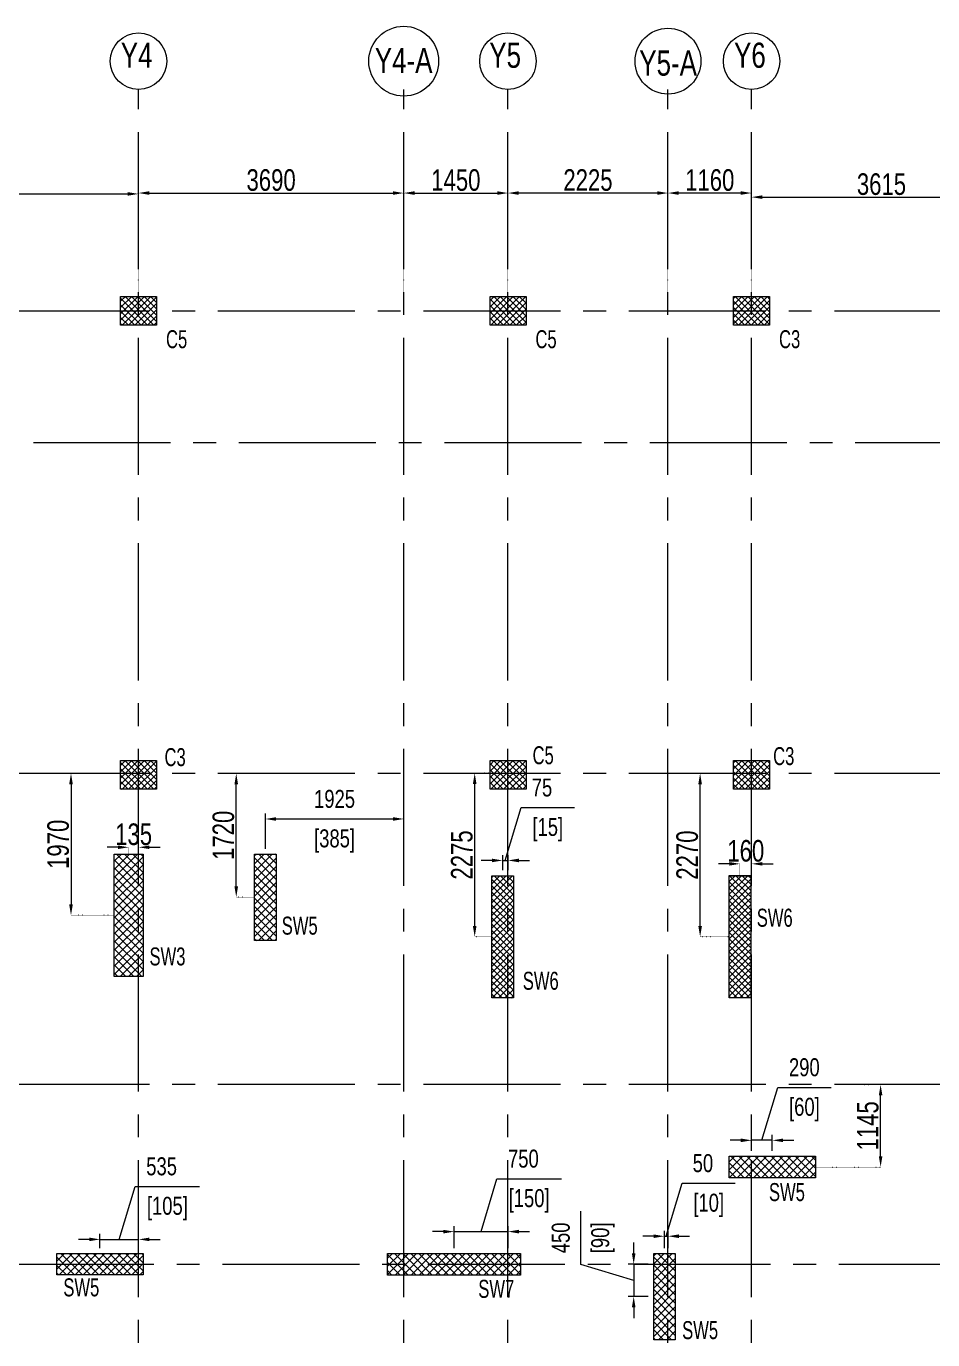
# Model space of a CAD drawing. Header units: millimetres. Extents: x 695 to 71867, y -1044 to 33059.
# Drawn here: x 12854 to 25460, y 14051 to 32307 of the extents above; entities that cross this region are included whole.
import ezdxf

# ---------------------------------------------------------------- set-up
doc = ezdxf.new("R2010")
doc.units = ezdxf.units.MM
for name, pattern in [('CENTER2', [28.575, 19.05, -3.175, 3.175, -3.175]), ('DASHED', [0.75, 0.5, -0.25]), ('DOT2', [3.175, 0, -3.175])]:
    doc.linetypes.add(name, pattern=pattern)
doc.layers.get('Defpoints').update_dxf_attribs({"color": 2, "lineweight": 40})
for name, color, linetype, lineweight in [('4 CEN NUM CIRCLE', 1, 'Continuous', 9), ('6 CEN NUM TEXT', 7, 'Continuous', 15), ('AN_PILE CAP', 161, 'Continuous', 25), ('CENTER LINE', 251, 'CENTER2', 9), ('DIM', 1, 'Continuous', 18), ('N_TEXT', 7, 'Continuous', 15), ('NEW_SH', 6, 'Continuous', 15)]:
    doc.layers.add(name, color=color, linetype=linetype, lineweight=lineweight)
doc.styles.add('AV', font='swisscl.ttf')
doc.styles.add('KARTIK MISC', font='swisscl.ttf', dxfattribs={"width": 0.9, "height": 300})
doc.styles.add('NK 125', font='swisscl.ttf', dxfattribs={"height": 300})
doc.dimstyles.new('DIMENSION', dxfattribs={"dimtxt": 250, "dimasz": 150, "dimexe": 75, "dimexo": 75, "dimgap": 150, "dimtad": 1, "dimdec": 0, "dimrnd": 5, "dimzin": 3, "dimdsep": 46, "dimtxsty": 'AV', "dimcen": 0, "dimclrd": 4, "dimclre": 4, "dimclrt": 4, "dimadec": 0, "dimazin": 0, "dimtfac": 1, "dimtdec": 0, "dimtofl": 0, "dimtmove": 1, "dimatfit": 0, "dimfxl": 1, "dimtolj": 1, "dimtzin": 0, "dimlwd": 5, "dimlwe": 5, "dimarcsym": 0})
doc.dimstyles.new('ravi', dxfattribs={"dimtxt": 300, "dimasz": 150, "dimexe": 0.18, "dimexo": 0.0625, "dimgap": 25, "dimtad": 1, "dimdec": 0, "dimrnd": 5, "dimzin": 0, "dimdsep": 46, "dimtxsty": 'NK 125', "dimblk": 'ARCHTICK', "dimcen": 0.09, "dimdle": 1, "dimclrd": 256, "dimclre": 4, "dimclrt": 256, "dimadec": 0, "dimazin": 0, "dimtfac": 1, "dimtdec": 0, "dimtix": 1, "dimtofl": 0, "dimtmove": 0, "dimatfit": 3, "dimldrblk": 'OPEN90', "dimfxl": 3000, "dimfxlon": 1, "dimtolj": 1, "dimtzin": 0, "dimlwd": 5, "dimlwe": 5, "dimarcsym": 0})
pattern_1 = [(45, (0, 0), (-44.1941738, 44.1941738), []), (135, (0, 0), (-44.1941738, -44.1941738), [])]

# ---------------------------------------------------------------- blocks, each defined once
blk = doc.blocks.new('SW3')
at = {"layer": 'NEW_SH', "lineweight": 5, "ltscale": 200}
h = blk.add_hatch(dxfattribs=at)
h.set_pattern_fill('ANSI37', color=256, scale=25)
h.paths.add_polyline_path([(582277, -3132), (581877, -3132), (581877, -4832), (582277, -4832)])
blk.add_lwpolyline([(581877, -3132), (582277, -3132), (582277, -4832), (581877, -4832)], close=True, dxfattribs=at)
blk = doc.blocks.new('SW5')
at = {"layer": 'NEW_SH', "lineweight": 5, "ltscale": 200}
h = blk.add_hatch(dxfattribs=at)
h.set_pattern_fill('ANSI37', color=256, scale=25)
h.paths.add_polyline_path([(587627, -8682), (585777, -8682), (585777, -8982), (587627, -8982)])
blk.add_lwpolyline([(585777, -8682), (587627, -8682), (587627, -8982), (585777, -8982)], close=True, dxfattribs=at)
blk = doc.blocks.new('SWA4')
at = {"layer": 'NEW_SH', "lineweight": 5, "ltscale": 200}
h = blk.add_hatch(dxfattribs=at)
h.set_pattern_fill('ANSI37', color=256, scale=25)
h.set_pattern_definition([(45, (380050.23, 33223.92), (-56.126601, 56.126601), []), (135, (380050.23, 33223.92), (-56.126601, -56.126601), [])])
h.paths.add_polyline_path([(962328, 20092), (962028, 20092), (962028, 18892), (962328, 18892)])
blk.add_lwpolyline([(962028, 20092), (962328, 20092), (962328, 18892), (962028, 18892)], close=True, dxfattribs=at)
blk = doc.blocks.new('C8')
at = {"layer": 'NEW_SH', "lineweight": 5}
h = blk.add_hatch(dxfattribs=at)
h.set_pattern_fill('ANSI37', color=256, scale=500)
h.set_pattern_definition(pattern_1)
h.paths.add_polyline_path([(-617609, 1561384), (-617609, 1561884), (-618009, 1561884), (-618009, 1561384)])
blk.add_lwpolyline([(-618009, 1561884), (-617609, 1561884), (-617609, 1561384), (-618009, 1561384)], close=True, dxfattribs=at)
blk = doc.blocks.new('T')
at = {"layer": 'NEW_SH', "lineweight": 5, "ltscale": 200}
h = blk.add_hatch(dxfattribs=at)
h.set_pattern_fill('ANSI37', color=256, scale=500)
h.set_pattern_definition(pattern_1)
h.paths.add_polyline_path([(366832, 112240), (367132, 112240), (367132, 110540), (366832, 110540)])
blk.add_lwpolyline([(366832, 112240), (367132, 112240), (367132, 110540), (366832, 110540)], close=True, dxfattribs=at)
blk = doc.blocks.new('*D219')
at = {"layer": 'Defpoints', "color": 0, "transparency": 16777216}
for p in [(14416, 20896), (14279, 20801), (14416, 20801)]:
    blk.add_point(p, dxfattribs=at)
at = {"layer": 'DIM', "lineweight": 5, "transparency": 16777216}
for p, q in [((14129, 20896), (13979, 20896)), ((14566, 20896), (14716, 20896))]:
    blk.add_line(p, q, dxfattribs=at)
at = {"layer": 'DIM', "color": 4, "linetype": 'DOT2', "lineweight": 5, "transparency": 16777216}
for p, q in [((14279, 20801), (14279, 20896)), ((14416, 20801), (14416, 20896))]:
    blk.add_line(p, q, dxfattribs=at)
at = {"layer": 'DIM', "transparency": 16777216}
for points in [[(14129, 20921), (14129, 20871), (14279, 20896)], [(14566, 20921), (14566, 20871), (14416, 20896)]]:
    blk.add_solid(points, dxfattribs=at)
at = {"layer": 'DIM', "transparency": 16777216, "insert": (14347, 21075), "char_height": 300, "attachment_point": 5, "style": 'NK 125'}
blk.add_mtext('\\A1;135', dxfattribs=at)
blk = doc.blocks.new('_Open90')
at = {"color": 0, "linetype": 'ByBlock', "lineweight": -2}
for p, q in [((0, 0), (-1, 0)), ((-0.5, 0.5), (0, 0)), ((0, 0), (-0.5, -0.5))]:
    blk.add_line(p, q, dxfattribs=at)
blk = doc.blocks.new('*D220')
at = {"layer": 'Defpoints', "color": 0, "transparency": 16777216}
for p in [(18104, 21289), (16179, 20801), (18104, 20801)]:
    blk.add_point(p, dxfattribs=at)
at = {"layer": 'N_TEXT', "color": 4, "lineweight": 5, "transparency": 16777216}
for p, q in [((16179, 20876), (16179, 21364)), ((18104, 20876), (18104, 21364)), ((16329, 21289), (17954, 21289))]:
    blk.add_line(p, q, dxfattribs=at)
at = {"layer": 'N_TEXT', "color": 4, "transparency": 16777216}
for points in [[(16329, 21314), (16329, 21264), (16179, 21289)], [(17954, 21314), (17954, 21264), (18104, 21289)]]:
    blk.add_solid(points, dxfattribs=at)
at = {"layer": 'N_TEXT', "color": 4, "transparency": 16777216, "char_height": 250, "attachment_point": 5, "style": 'AV'}
for s, insert in [('\\A1;1925', (17141, 21567)), ('\\A1;[385]', (17141, 20982))]:
    blk.add_mtext(s, dxfattribs=dict(at, insert=insert))
blk = doc.blocks.new('*D221')
at = {"layer": 'Defpoints', "color": 0, "transparency": 16777216}
for p in [(19554, 20713), (19479, 20501), (19554, 20501)]:
    blk.add_point(p, dxfattribs=at)
at = {"layer": 'N_TEXT', "color": 4, "lineweight": 5, "transparency": 16777216}
for p, q in [((19516, 20713), (19737, 21448)), ((19737, 21448), (20476, 21448)), ((19329, 20713), (19179, 20713)), ((19479, 20576), (19479, 20788)), ((19479, 20713), (19554, 20713)), ((19554, 20576), (19554, 20788)), ((19704, 20713), (19854, 20713))]:
    blk.add_line(p, q, dxfattribs=at)
at = {"layer": 'N_TEXT', "color": 4, "transparency": 16777216}
for points in [[(19329, 20738), (19329, 20688), (19479, 20713)], [(19704, 20738), (19704, 20688), (19554, 20713)]]:
    blk.add_solid(points, dxfattribs=at)
at = {"layer": 'N_TEXT', "color": 4, "transparency": 16777216, "char_height": 250, "attachment_point": 5, "style": 'AV'}
for s, insert in [('\\A1;75', (20026, 21725)), ('\\A1;[15]', (20106, 21141))]:
    blk.add_mtext(s, dxfattribs=dict(at, insert=insert))
blk = doc.blocks.new('*D222')
at = {"layer": 'Defpoints', "color": 0, "transparency": 16777216}
for p in [(22941, 20666), (22779, 20501), (22941, 20501)]:
    blk.add_point(p, dxfattribs=at)
at = {"layer": 'DIM', "lineweight": 5, "transparency": 16777216}
for p, q in [((22629, 20666), (22479, 20666)), ((23091, 20666), (23241, 20666))]:
    blk.add_line(p, q, dxfattribs=at)
at = {"layer": 'DIM', "color": 4, "linetype": 'DOT2', "lineweight": 5, "transparency": 16777216}
for p, q in [((22779, 20501), (22779, 20666)), ((22941, 20501), (22941, 20666))]:
    blk.add_line(p, q, dxfattribs=at)
at = {"layer": 'DIM', "transparency": 16777216}
for points in [[(22629, 20691), (22629, 20641), (22779, 20666)], [(23091, 20691), (23091, 20641), (22941, 20666)]]:
    blk.add_solid(points, dxfattribs=at)
at = {"layer": 'DIM', "transparency": 16777216, "insert": (22860, 20845), "char_height": 300, "attachment_point": 5, "style": 'NK 125'}
blk.add_mtext('\\A1;160', dxfattribs=at)
blk = doc.blocks.new('*D178')
at = {"layer": 'Defpoints', "color": 0, "transparency": 16777216}
for p in [(22941, 16823), (22941, 16601), (23229, 16601)]:
    blk.add_point(p, dxfattribs=at)
at = {"layer": 'N_TEXT', "color": 4, "lineweight": 5, "transparency": 16777216}
for p, q in [((23085, 16823), (23306, 17559)), ((23306, 17559), (24045, 17559)), ((22791, 16823), (22641, 16823)), ((22941, 16676), (22941, 16898)), ((23229, 16823), (22941, 16823)), ((23229, 16676), (23229, 16898)), ((23379, 16823), (23529, 16823))]:
    blk.add_line(p, q, dxfattribs=at)
at = {"layer": 'N_TEXT', "color": 4, "transparency": 16777216}
for points in [[(22791, 16848), (22791, 16798), (22941, 16823)], [(23379, 16848), (23379, 16798), (23229, 16823)]]:
    blk.add_solid(points, dxfattribs=at)
at = {"layer": 'N_TEXT', "color": 4, "transparency": 16777216, "char_height": 250, "attachment_point": 5, "style": 'AV'}
for s, insert in [('\\A1;290', (23674, 17837)), ('\\A1;[60]', (23675, 17251))]:
    blk.add_mtext(s, dxfattribs=dict(at, insert=insert))
blk = doc.blocks.new('*D238')
at = {"layer": 'Defpoints', "color": 0, "transparency": 16777216}
for p in [(19554, 15554), (18804, 15251), (19554, 15251)]:
    blk.add_point(p, dxfattribs=at)
at = {"layer": 'N_TEXT', "color": 4, "lineweight": 5, "transparency": 16777216}
for p, q in [((19179, 15554), (19399, 16289)), ((19399, 16289), (20295, 16289)), ((18654, 15554), (18504, 15554)), ((18804, 15326), (18804, 15629)), ((18804, 15554), (19554, 15554)), ((19554, 15326), (19554, 15629)), ((19704, 15554), (19854, 15554))]:
    blk.add_line(p, q, dxfattribs=at)
at = {"layer": 'N_TEXT', "color": 4, "transparency": 16777216}
for points in [[(18654, 15579), (18654, 15529), (18804, 15554)], [(19704, 15579), (19704, 15529), (19554, 15554)]]:
    blk.add_solid(points, dxfattribs=at)
at = {"layer": 'N_TEXT', "color": 4, "transparency": 16777216, "char_height": 250, "attachment_point": 5, "style": 'AV'}
for s, insert in [('\\A1;750', (19767, 16567)), ('\\A1;[150]', (19847, 15982))]:
    blk.add_mtext(s, dxfattribs=dict(at, insert=insert))
blk = doc.blocks.new('*D239')
at = {"layer": 'Defpoints', "color": 0, "transparency": 16777216}
for p in [(21779, 15490), (21729, 15251), (21779, 15251)]:
    blk.add_point(p, dxfattribs=at)
at = {"layer": 'N_TEXT', "color": 4, "lineweight": 5, "transparency": 16777216}
for p, q in [((21754, 15490), (21974, 16226)), ((21974, 16226), (22713, 16226)), ((21729, 15326), (21729, 15565)), ((21779, 15326), (21779, 15565)), ((21579, 15490), (21429, 15490)), ((21729, 15490), (21779, 15490)), ((21929, 15490), (22079, 15490))]:
    blk.add_line(p, q, dxfattribs=at)
at = {"layer": 'N_TEXT', "color": 4, "transparency": 16777216}
for points in [[(21579, 15515), (21579, 15465), (21729, 15490)], [(21929, 15515), (21929, 15465), (21779, 15490)]]:
    blk.add_solid(points, dxfattribs=at)
at = {"layer": 'N_TEXT', "color": 4, "transparency": 16777216, "char_height": 250, "attachment_point": 5, "style": 'AV'}
for s, insert in [('\\A1;50', (22264, 16504)), ('\\A1;[10]', (22344, 15918))]:
    blk.add_mtext(s, dxfattribs=dict(at, insert=insert))
blk = doc.blocks.new('*D179')
at = {"layer": 'Defpoints', "color": 0, "transparency": 16777216}
for p in [(14416, 15446), (13879, 15251), (14416, 15251)]:
    blk.add_point(p, dxfattribs=at)
at = {"layer": 'N_TEXT', "color": 4, "lineweight": 5, "transparency": 16777216}
for p, q in [((14147, 15446), (14368, 16182)), ((14368, 16182), (15264, 16182)), ((13879, 15326), (13879, 15521)), ((14416, 15326), (14416, 15521)), ((13729, 15446), (13579, 15446)), ((13879, 15446), (14416, 15446)), ((14566, 15446), (14716, 15446))]:
    blk.add_line(p, q, dxfattribs=at)
at = {"layer": 'N_TEXT', "color": 4, "transparency": 16777216}
for points in [[(13729, 15471), (13729, 15421), (13879, 15446)], [(14566, 15471), (14566, 15421), (14416, 15446)]]:
    blk.add_solid(points, dxfattribs=at)
at = {"layer": 'N_TEXT', "color": 4, "transparency": 16777216, "char_height": 250, "attachment_point": 5, "style": 'AV'}
for s, insert in [('\\A1;535', (14736, 16460)), ('\\A1;[105]', (14816, 15875))]:
    blk.add_mtext(s, dxfattribs=dict(at, insert=insert))
blk = doc.blocks.new('*D196')
at = {"layer": 'Defpoints', "color": 0, "transparency": 16777216}
for p in [(14166, 21923), (13476, 19951), (14079, 19951)]:
    blk.add_point(p, dxfattribs=at)
at = {"layer": 'DIM', "color": 4, "linetype": 'DOT2', "lineweight": 5, "transparency": 16777216}
for p, q in [((14166, 21923), (13476, 21923)), ((14079, 19951), (13476, 19951))]:
    blk.add_line(p, q, dxfattribs=at)
at = {"layer": 'DIM', "lineweight": 5, "transparency": 16777216}
blk.add_line((13476, 21773), (13476, 20101), dxfattribs=at)
at = {"layer": 'DIM', "transparency": 16777216}
for points in [[(13451, 21773), (13501, 21773), (13476, 21923)], [(13451, 20101), (13501, 20101), (13476, 19951)]]:
    blk.add_solid(points, dxfattribs=at)
at = {"layer": 'DIM', "transparency": 16777216, "insert": (13298, 20937), "char_height": 300, "attachment_point": 5, "rotation": 90, "style": 'NK 125'}
blk.add_mtext('\\A1;1970', dxfattribs=at)
blk = doc.blocks.new('*D197')
at = {"layer": 'Defpoints', "color": 0, "transparency": 16777216}
for p in [(15774, 21923), (16029, 21923), (16029, 20201)]:
    blk.add_point(p, dxfattribs=at)
at = {"layer": 'DIM', "color": 4, "linetype": 'DOT2', "lineweight": 5, "transparency": 16777216}
for p, q in [((16029, 21923), (15774, 21923)), ((16029, 20201), (15774, 20201))]:
    blk.add_line(p, q, dxfattribs=at)
at = {"layer": 'DIM', "lineweight": 5, "transparency": 16777216}
blk.add_line((15774, 20351), (15774, 21773), dxfattribs=at)
at = {"layer": 'DIM', "transparency": 16777216}
for points in [[(15749, 21773), (15799, 21773), (15774, 21923)], [(15749, 20351), (15799, 20351), (15774, 20201)]]:
    blk.add_solid(points, dxfattribs=at)
at = {"layer": 'DIM', "transparency": 16777216, "insert": (15596, 21062), "char_height": 300, "attachment_point": 5, "rotation": 90, "style": 'NK 125'}
blk.add_mtext('\\A1;1720', dxfattribs=at)
blk = doc.blocks.new('*D198')
at = {"layer": 'Defpoints', "color": 0, "transparency": 16777216}
for p in [(19090, 21926), (19304, 21926), (19329, 19651)]:
    blk.add_point(p, dxfattribs=at)
at = {"layer": 'DIM', "color": 4, "linetype": 'DOT2', "lineweight": 5, "transparency": 16777216}
for p, q in [((19304, 21926), (19090, 21926)), ((19329, 19651), (19090, 19651))]:
    blk.add_line(p, q, dxfattribs=at)
at = {"layer": 'DIM', "lineweight": 5, "transparency": 16777216}
blk.add_line((19090, 19801), (19090, 21776), dxfattribs=at)
at = {"layer": 'DIM', "transparency": 16777216}
for points in [[(19065, 21776), (19115, 21776), (19090, 21926)], [(19065, 19801), (19115, 19801), (19090, 19651)]]:
    blk.add_solid(points, dxfattribs=at)
at = {"layer": 'DIM', "transparency": 16777216, "insert": (18912, 20789), "char_height": 300, "attachment_point": 5, "rotation": 90, "style": 'NK 125'}
blk.add_mtext('\\A1;2275', dxfattribs=at)
blk = doc.blocks.new('*D199')
at = {"layer": 'Defpoints', "color": 0, "transparency": 16777216}
for p in [(22225, 21923), (22531, 21923), (22629, 19651)]:
    blk.add_point(p, dxfattribs=at)
at = {"layer": 'DIM', "color": 4, "linetype": 'DOT2', "lineweight": 5, "transparency": 16777216}
for p, q in [((22531, 21923), (22225, 21923)), ((22629, 19651), (22225, 19651))]:
    blk.add_line(p, q, dxfattribs=at)
at = {"layer": 'DIM', "lineweight": 5, "transparency": 16777216}
blk.add_line((22225, 19801), (22225, 21773), dxfattribs=at)
at = {"layer": 'DIM', "transparency": 16777216}
for points in [[(22200, 21773), (22250, 21773), (22225, 21923)], [(22200, 19801), (22250, 19801), (22225, 19651)]]:
    blk.add_solid(points, dxfattribs=at)
at = {"layer": 'DIM', "transparency": 16777216, "insert": (22046, 20787), "char_height": 300, "attachment_point": 5, "rotation": 90, "style": 'NK 125'}
blk.add_mtext('\\A1;2270', dxfattribs=at)
blk = doc.blocks.new('*D144')
at = {"layer": 'Defpoints', "color": 0, "transparency": 16777216}
for p in [(24237, 17598), (24735, 17598), (23829, 16451)]:
    blk.add_point(p, dxfattribs=at)
at = {"layer": 'DIM', "color": 4, "linetype": 'DOT2', "lineweight": 5, "transparency": 16777216}
for p, q in [((24238, 17598), (24735, 17598)), ((23829, 16451), (24735, 16451))]:
    blk.add_line(p, q, dxfattribs=at)
at = {"layer": 'DIM', "lineweight": 5, "transparency": 16777216}
blk.add_line((24735, 16601), (24735, 17448), dxfattribs=at)
at = {"layer": 'DIM', "transparency": 16777216}
for points in [[(24710, 17448), (24760, 17448), (24735, 17598)], [(24710, 16601), (24760, 16601), (24735, 16451)]]:
    blk.add_solid(points, dxfattribs=at)
at = {"layer": 'DIM', "transparency": 16777216, "insert": (24557, 17024), "char_height": 300, "attachment_point": 5, "rotation": 90, "style": 'NK 125'}
blk.add_mtext('\\A1;1145', dxfattribs=at)
blk = doc.blocks.new('*D214')
at = {"layer": 'Defpoints', "color": 0, "transparency": 16777216}
for p in [(21579, 15101), (21301, 14651), (21579, 14651)]:
    blk.add_point(p, dxfattribs=at)
at = {"layer": 'N_TEXT', "color": 4, "lineweight": 5, "transparency": 16777216}
for p, q in [((20566, 15097), (20566, 15837)), ((21301, 15251), (21301, 15401)), ((21301, 14876), (20566, 15097)), ((21504, 15101), (21226, 15101)), ((21301, 15101), (21301, 14651)), ((21504, 14651), (21226, 14651)), ((21301, 14501), (21301, 14351))]:
    blk.add_line(p, q, dxfattribs=at)
at = {"layer": 'N_TEXT', "color": 4, "transparency": 16777216}
for points in [[(21276, 15251), (21326, 15251), (21301, 15101)], [(21276, 14501), (21326, 14501), (21301, 14651)]]:
    blk.add_solid(points, dxfattribs=at)
at = {"layer": 'N_TEXT', "color": 4, "transparency": 16777216, "char_height": 250, "attachment_point": 5, "rotation": 90, "style": 'AV'}
for s, insert in [('\\A1;450', (20288, 15467)), ('\\A1;[90]', (20873, 15467))]:
    blk.add_mtext(s, dxfattribs=dict(at, insert=insert))
blk = doc.blocks.new('*D149')
at = {"layer": 'Defpoints', "color": 0, "transparency": 16777216}
for p in [(26553, 29932), (22940, 28348), (26553, 28348)]:
    blk.add_point(p, dxfattribs=at)
at = {"layer": 'DIM', "color": 4, "linetype": 'DOT2', "lineweight": 5, "transparency": 16777216}
for p, q in [((22940, 28348), (22940, 29932)), ((26553, 28348), (26553, 29932))]:
    blk.add_line(p, q, dxfattribs=at)
at = {"layer": 'DIM', "lineweight": 5, "transparency": 16777216}
blk.add_line((23090, 29932), (26403, 29932), dxfattribs=at)
at = {"layer": 'DIM', "transparency": 16777216}
for points in [[(23090, 29957), (23090, 29907), (22940, 29932)], [(26403, 29957), (26403, 29907), (26553, 29932)]]:
    blk.add_solid(points, dxfattribs=at)
at = {"layer": 'DIM', "transparency": 16777216, "insert": (24747, 30111), "char_height": 300, "attachment_point": 5, "style": 'NK 125'}
blk.add_mtext('\\A1;3615', dxfattribs=at)
blk = doc.blocks.new('*D170')
at = {"layer": 'Defpoints', "color": 0, "transparency": 16777216}
for p in [(19553, 29989), (19553, 28348), (21778, 28348)]:
    blk.add_point(p, dxfattribs=at)
at = {"layer": 'DIM', "color": 4, "linetype": 'DOT2', "lineweight": 5, "transparency": 16777216}
for p, q in [((19553, 28348), (19553, 29990)), ((21778, 28348), (21778, 29990))]:
    blk.add_line(p, q, dxfattribs=at)
at = {"layer": 'DIM', "lineweight": 5, "transparency": 16777216}
blk.add_line((21628, 29989), (19703, 29989), dxfattribs=at)
at = {"layer": 'DIM', "transparency": 16777216}
for points in [[(19703, 30014), (19703, 29964), (19553, 29989)], [(21628, 30014), (21628, 29964), (21778, 29989)]]:
    blk.add_solid(points, dxfattribs=at)
at = {"layer": 'DIM', "transparency": 16777216, "insert": (20665, 30168), "char_height": 300, "attachment_point": 5, "style": 'NK 125'}
blk.add_mtext('\\A1;2225', dxfattribs=at)
blk = doc.blocks.new('*D181')
at = {"layer": 'Defpoints', "color": 0, "transparency": 16777216}
for p in [(21778, 29989), (21778, 28348), (22940, 28348)]:
    blk.add_point(p, dxfattribs=at)
at = {"layer": 'DIM', "color": 4, "linetype": 'DOT2', "lineweight": 5, "transparency": 16777216}
for p, q in [((21778, 28348), (21778, 29990)), ((22940, 28348), (22940, 29990))]:
    blk.add_line(p, q, dxfattribs=at)
at = {"layer": 'DIM', "lineweight": 5, "transparency": 16777216}
blk.add_line((22790, 29989), (21928, 29989), dxfattribs=at)
at = {"layer": 'DIM', "transparency": 16777216}
for points in [[(21928, 30014), (21928, 29964), (21778, 29989)], [(22790, 30014), (22790, 29964), (22940, 29989)]]:
    blk.add_solid(points, dxfattribs=at)
at = {"layer": 'DIM', "transparency": 16777216, "insert": (22359, 30168), "char_height": 300, "attachment_point": 5, "style": 'NK 125'}
blk.add_mtext('\\A1;1160', dxfattribs=at)
blk = doc.blocks.new('*D182')
at = {"layer": 'Defpoints', "color": 0, "transparency": 16777216}
for p in [(18103, 29989), (14415, 28348), (18103, 28348)]:
    blk.add_point(p, dxfattribs=at)
at = {"layer": 'DIM', "color": 4, "linetype": 'DOT2', "lineweight": 5, "transparency": 16777216}
for p, q in [((14415, 28348), (14415, 29990)), ((18103, 28348), (18103, 29990))]:
    blk.add_line(p, q, dxfattribs=at)
at = {"layer": 'DIM', "lineweight": 5, "transparency": 16777216}
blk.add_line((14565, 29989), (17953, 29989), dxfattribs=at)
at = {"layer": 'DIM', "transparency": 16777216}
for points in [[(14565, 30014), (14565, 29964), (14415, 29989)], [(17953, 30014), (17953, 29964), (18103, 29989)]]:
    blk.add_solid(points, dxfattribs=at)
at = {"layer": 'DIM', "transparency": 16777216, "insert": (16259, 30168), "char_height": 300, "attachment_point": 5, "style": 'NK 125'}
blk.add_mtext('\\A1;3690', dxfattribs=at)
blk = doc.blocks.new('*D183')
at = {"layer": 'Defpoints', "color": 0, "transparency": 16777216}
for p in [(19553, 29989), (18103, 28348), (19553, 28348)]:
    blk.add_point(p, dxfattribs=at)
at = {"layer": 'DIM', "color": 4, "linetype": 'DOT2', "lineweight": 5, "transparency": 16777216}
for p, q in [((18103, 28348), (18103, 29990)), ((19553, 28348), (19553, 29990))]:
    blk.add_line(p, q, dxfattribs=at)
at = {"layer": 'DIM', "lineweight": 5, "transparency": 16777216}
blk.add_line((18253, 29989), (19403, 29989), dxfattribs=at)
at = {"layer": 'DIM', "transparency": 16777216}
for points in [[(18253, 30014), (18253, 29964), (18103, 29989)], [(19403, 30014), (19403, 29964), (19553, 29989)]]:
    blk.add_solid(points, dxfattribs=at)
at = {"layer": 'DIM', "transparency": 16777216, "insert": (18828, 30168), "char_height": 300, "attachment_point": 5, "style": 'NK 125'}
blk.add_mtext('\\A1;1450', dxfattribs=at)
blk = doc.blocks.new('*D186')
at = {"layer": 'Defpoints', "color": 0, "transparency": 16777216}
for p in [(14415, 29977), (10178, 28348), (14415, 28348)]:
    blk.add_point(p, dxfattribs=at)
at = {"layer": 'DIM', "color": 4, "linetype": 'DOT2', "lineweight": 5, "transparency": 16777216}
for p, q in [((10178, 28348), (10178, 29977)), ((14415, 28348), (14415, 29977))]:
    blk.add_line(p, q, dxfattribs=at)
at = {"layer": 'DIM', "lineweight": 5, "transparency": 16777216}
blk.add_line((10328, 29977), (14265, 29977), dxfattribs=at)
at = {"layer": 'DIM', "transparency": 16777216}
for points in [[(10328, 30002), (10328, 29952), (10178, 29977)], [(14265, 30002), (14265, 29952), (14415, 29977)]]:
    blk.add_solid(points, dxfattribs=at)
at = {"layer": 'DIM', "transparency": 16777216, "insert": (12297, 30156), "char_height": 300, "attachment_point": 5, "style": 'NK 125'}
blk.add_mtext('\\A1;4235', dxfattribs=at)

msp = doc.modelspace()

# ---------------------------------------------------------------- linework, layer by layer
at = {"layer": '4 CEN NUM CIRCLE', "transparency": 16777216}
for centre, radius in [((14415.5, 31821.4, 0), 392.8), ((18103, 31821.4, 0), 485.5), ((19553, 31821.4, 0), 392.8), ((21778, 31821.4, 0), 457.8), ((22940.5, 31821.4, 0), 392.8)]:
    msp.add_circle(centre, radius, dxfattribs=at)
at = {"layer": 'CENTER LINE', "linetype": 'CENTER2', "lineweight": 0, "ltscale": 100, "transparency": 16777216}
for p, q in [((14415.5, 355.9), (14415.5, 31428.7)), ((18103, 355.9), (18103, 31428.7)), ((19553, 355.9), (19553, 31428.7)), ((21778, 355.9), (21778, 31428.7)), ((22940.5, 355.9), (22940.5, 31428.7)), ((71716.5, 28347.6), (1523.3, 28347.6)), ((1523.3, 26522.7), (71716.5, 26522.7)), ((71716.5, 21922.6), (1523.3, 21922.6)), ((71716.8, 17597.6), (1523.3, 17597.6)), ((71779.3, 15097.6), (1585.8, 15097.6))]:
    msp.add_line(p, q, dxfattribs=at)
at = {"layer": 'NEW_SH', "lineweight": 5, "ltscale": 200, "transparency": 16777216}
msp.add_lwpolyline([(22628.7, 20501.4), (22928.7, 20501.4), (22928.7, 18801.4), (22628.7, 18801.4)], close=True, dxfattribs=at)

# ---------------------------------------------------------------- block references
at = {"layer": 'AN_PILE CAP', "transparency": 16777216}
for p in [(-347503.6, -91738.8), (-344203.6, -91738.8)]:
    msp.add_blockref('T', p, dxfattribs=at)
at = {"layer": 'NEW_SH', "transparency": 16777216, "rotation": 270}
for p in [(-1547217.9, -589457.3), (-1542080.4, -589457.3), (-1538692.9, -589457.3), (-1547217.9, -595907.3), (-1542080.4, -595907.3), (-1538692.9, -595907.3)]:
    msp.add_blockref('C8', p, dxfattribs=at)
at = {"layer": 'NEW_SH', "linetype": 'DASHED', "lineweight": 5, "transparency": 16777216}
for name, p in [('SW3', (-567798.6, 23933)), ('SW5', (-567898.6, 23933))]:
    msp.add_blockref(name, p, dxfattribs=at)
at = {"layer": 'NEW_SH', "lineweight": 5, "transparency": 16777216}
for p in [(-945998.9, 709.1), (-940448.9, -4840.9)]:
    msp.add_blockref('SWA4', p, dxfattribs=at)
at = {"layer": 'NEW_SH', "lineweight": 5, "transparency": 16777216, "rotation": 90}
for p in [(42721, -945726.2), (33371, -947076.2)]:
    msp.add_blockref('SWA4', p, dxfattribs=at)

# ---------------------------------------------------------------- texts
at = {"layer": '6 CEN NUM TEXT', "transparency": 16777216, "char_height": 350, "attachment_point": 1, "style": 'KARTIK MISC'}
for s, insert in [('{\\fSwis721 Cn BT|b0|i0|c0|p34;Y4}', (14168.3, 32079.5, 0)), ('{\\fSwis721 Cn BT|b0|i0|c0|p34;Y4-A}', (17700.9, 32006.9, 0)), ('{\\fSwis721 Cn BT|b0|i0|c0|p34;Y5}', (19293.2, 32079.5, 0)), ('{\\fSwis721 Cn BT|b0|i0|c0|p34;Y5-A}', (21378.9, 31970.6, 0)), ('{\\fSwis721 Cn BT|b0|i0|c0|p34;Y6}', (22696.8, 32079.5, 0))]:
    msp.add_mtext_dynamic_manual_height_columns(s, width=90.211, gutter_width=12.5, heights=[0], dxfattribs=dict(at, insert=insert))
at = {"layer": 'NEW_SH', "color": 4, "lineweight": 5, "transparency": 16777216, "char_height": 250, "width": 688.945, "attachment_point": 1, "style": 'KARTIK MISC'}
for s, insert in [('C5', (14797.5, 28082.6)), ('C5', (19935, 28082.6)), ('C3', (23322.5, 28082.6)), ('C3', (14776.5, 22273.8)), ('C5', (19894.9, 22299.7)), ('C3', (23240.6, 22288)), ('SW5', (16406.8, 19931.8)), ('SW6', (23012.8, 20041.9)), ('SW3', (14567.8, 19503.7)), ('SW6', (19758.9, 19165.4)), ('SW5', (23182.3, 16228.6)), ('SW5', (13369.5, 14904.3)), ('SW7', (19140.2, 14883.7)), ('SW5', (21975, 14310))]:
    msp.add_mtext(s, dxfattribs=dict(at, insert=insert))

# ---------------------------------------------------------------- dimensions: what is measured, and where the dimension line sits
at = {"layer": 'DIM', "color": 1, "transparency": 16777216}
for base, p1, p2, override, picture, middle in [((14415.469657, 29976.846569), (10177.969663, 28347.579657), (14415.469657, 28347.579657), {"dimsah": 1}, '*D186', (12296.71966, 30155.680121)), ((18102.96998, 29989.34657), (14415.46997, 28347.57978), (18102.96998, 28347.57978), {"dimsah": 1}, '*D182', (16259.21998, 30168.18012)), ((19553, 29989.3), (18103, 28347.6), (19553, 28347.6), {"dimsah": 1}, '*D183', (18828, 30168)), ((19553, 29989.3), (21778, 28347.6), (19553, 28347.6), {"dimsah": 1}, '*D170', (20665.5, 30168)), ((21777.96998, 29989.34662), (22940.46997, 28347.57978), (21777.96998, 28347.57978), {"dimsah": 1}, '*D181', (22359.21998, 30167.98358)), ((26552.969663, 29932.047527), (22940.469657, 28347.579657), (26552.969663, 28347.579657), {"dimsah": 1}, '*D149', (24746.71966, 30110.881079)), ((14416.2052, 20896.1492), (14278.7055, 20801.3624), (14416.2052, 20801.3624), {"dimtad": 3, "dimsah": 1}, '*D219', (14347.4554, 21074.9827)), ((22941.2052, 20666.1527), (22778.7055, 20501.3624), (22941.2052, 20501.3624), {"dimtad": 3, "dimsah": 1}, '*D222', (22859.9554, 20844.7897))]:
    dim = msp.add_linear_dim(base=base, p1=p1, p2=p2, dimstyle='ravi', override=override, dxfattribs=at)
    dim.commit()
    dim.dimension.update_dxf_attribs({"geometry": picture, "text_midpoint": middle})
for base, p1, p2, picture, middle in [((13476.4, 19951.4), (14166.2, 21922.6), (14078.7, 19951.4), '*D196', (13297.8, 20937)), ((15774.1, 21922.6), (16028.7, 20201.4), (16028.7, 21922.6), '*D197', (15595.5, 21062)), ((19090.5, 21926.4), (19328.7, 19651.4), (19303.7, 21926.4), '*D198', (18911.8, 20788.9)), ((22224.7, 21922.6), (22628.7, 19651.4), (22531.3, 21922.6), '*D199', (22046.1, 20787)), ((24734.6, 17597.6), (23828.7, 16451.4), (24237.4, 17597.6), '*D144', (24556.6, 17024.5))]:
    dim = msp.add_linear_dim(base=base, p1=p1, p2=p2, angle=90, dimstyle='ravi', override={"dimsah": 1}, dxfattribs=at)
    dim.commit()
    dim.dimension.update_dxf_attribs({"geometry": picture, "text_midpoint": middle})
at = {"layer": 'N_TEXT', "transparency": 16777216}
for base, p1, p2, picture, middle in [((18103.7, 21289), (16178.7, 20801.4), (18103.7, 20801.4), '*D220', (17141.2, 21289)), ((19553.7, 20713.4), (19478.7, 20501.4), (19553.7, 20501.4), '*D221', (19886.5, 21447.8)), ((22941.2052, 16823.3214), (23228.7055, 16601.3624), (22941.2052, 16601.3624), '*D178', (23455.5713, 17558.708)), ((14416.2052, 15446.4759), (13878.7055, 15251.3624), (14416.2052, 15251.3624), '*D179', (14518.1205, 16182.0263)), ((19553.7, 15553.9), (18803.7, 15251.4), (19553.7, 15251.4), '*D238', (19549.3, 16289.3)), ((21778.7, 15490.4), (21728.7, 15251.4), (21778.7, 15251.4), '*D239', (22124.3, 16225.8))]:
    dim = msp.add_linear_dim(base=base, p1=p1, p2=p2, dimstyle='DIMENSION', override={"dimpost": '\\X'}, dxfattribs=at)
    dim.commit()
    dim.dimension.update_dxf_attribs({"geometry": picture, "text_midpoint": middle})
dim = msp.add_linear_dim(base=(21301.3, 14651.4), p1=(21578.7, 15101.4), p2=(21578.7, 14651.4), angle=90, dimstyle='DIMENSION', override={"dimpost": '\\X'}, dxfattribs=at)
dim.commit()
dim.dimension.update_dxf_attribs({"geometry": '*D214', "text_midpoint": (20565.9, 15247)})

doc.saveas('drawing.dxf')
